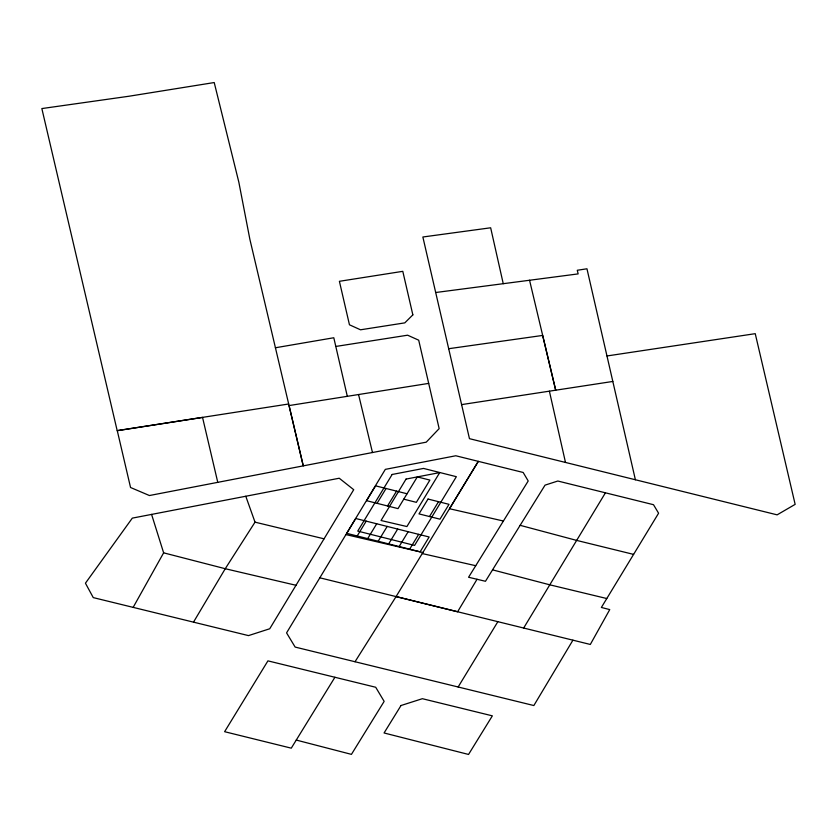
<?xml version="1.0" encoding="UTF-8"?>
<svg xmlns="http://www.w3.org/2000/svg" width="837" height="837" viewBox="0 0 837 837"><rect width="100%" height="100%" fill="white"/><g stroke="black" fill="none" stroke-linecap="round" stroke-linejoin="round"><path stroke-width="1.26" d="M133.146 607.39L163.633 552.838L151.581 514.41L132.319 518.124L85.437 583.201L93.263 597.608L248.484 635.607L269.734 628.765L353.716 489.697L339.236 478.23L151.581 514.41M193.493 622.153L225.247 568.721L255.023 522.162L245.785 496.268M319.839 577.812L590.315 644.459L609.744 609.598L601.374 607.453L658.593 513.217L653.498 504.711L557.829 481.024L545.044 485.136L485.47 581.276L477.038 579.277L457.609 611.763L396.079 596.582L355.024 661.732M572.926 640.179L533.849 705.539L295.137 647.074L286.568 632.877L385.323 469.369L455.788 455.767L523.167 472.466L528.21 480.972L468.574 577.258L477.038 579.277M523.659 628.032L605.433 492.815M357.19 535.983L366.219 521.137M377.048 503.33L386.066 488.484M367.684 538.62L376.702 523.784M387.531 505.966L396.56 491.131M378.167 541.257L387.196 526.421M388.661 543.904L397.68 529.057M399.144 546.54L408.174 531.704M409.638 549.187L418.667 534.341M429.496 516.534L438.515 501.698M396.079 596.582L478.314 461.344L449.49 508.729L503.424 521.022M458.142 686.989L497.858 621.682M334.915 677.269L291.276 748.163L224.609 731.695L267.924 660.864L375.708 687.261L384.152 701.385L351.435 754.367L296.256 740.065M217.766 482.342L149.425 495.535L130.551 487.5L117.274 430.678L202.544 417.412L217.766 482.342L426.232 442.166L439.153 428.628L418.699 340.188L407.619 335.198L335.804 346.455M275.363 347.773L333.796 337.75L347.313 396.319M428.701 383.388L289.037 405.579L303.266 465.885L249.865 239.277L238.838 182.184L214.22 82.549L129.003 96.234L41.85 108.569L117.18 430.636L288.65 403.999M503.246 283.68L490.66 227.79L422.863 236.997L461.605 404.606L612.83 381.452M606.971 355.966L755.246 333.67L795.15 504.366L777.123 514.849L469.463 438.672L461.605 404.606M448.663 348.715L542.669 335.428L555.695 390.199L529.559 280.259L435.7 292.511M529.559 280.259L578.137 273.898L577.279 270.267L586.957 268.782L635.388 479.747M422.235 553.56L475.719 565.707M345.953 534.581L422.873 552.514M295.995 585.283L225.247 568.721L163.633 552.838M606.773 598.528L549.804 584.822L492.554 569.861M255.023 522.162L324.055 538.819M633.599 554.387L576.641 540.399L520.133 525.322M407.044 493.767L375.583 485.847L366.554 500.683L398.025 508.614L417.297 476.912L429.894 480.082L416.355 502.336L403.769 499.166M358.56 394.53L372.475 452.524M549.396 391.182L565.488 462.442M406.05 479.078L381.034 520.509L406.908 526.546L439.718 472.591L406.05 479.078M355.725 518.501L346.706 533.336L420.132 551.824L429.151 536.988L355.725 518.501M392.155 474.474L357.734 531.097L414.577 545.41L456.353 476.692L423.522 468.427L392.155 474.474M428.031 499.051L419.002 513.897L439.98 519.17L449.009 504.334L428.031 499.051M401.017 705.518L384.068 732.971L468.542 754.451L492.355 715.844L422.361 698.696L401.017 705.518M412.85 314.869L404.794 322.873L360.506 329.799L349.458 324.787L339.403 281.305L402.796 271.334L412.85 314.869"/></g></svg>
